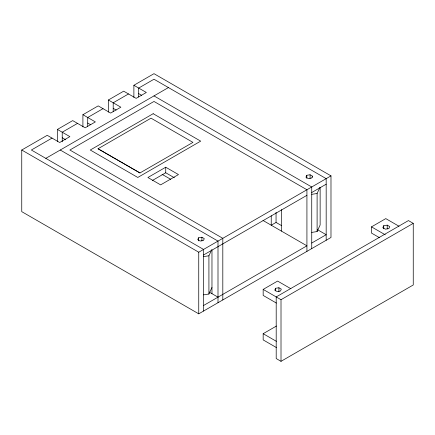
<?xml version="1.0" encoding="UTF-8"?>
<svg xmlns="http://www.w3.org/2000/svg" width="435" height="435" viewBox="0 0 435 435"><rect width="100%" height="100%" fill="white"/><g stroke="black" fill="none" stroke-linecap="round" stroke-linejoin="round"><path stroke-width="0.65" d="M311.754 232.404L317.104 231.567L317.104 193.499L319.856 187.523M317.104 231.567L320.133 224.998L320.133 187.594M198.605 237.744L197.724 239.642L200.133 241.028L203.417 240.522L204.298 238.625L201.894 237.233L198.605 237.744L198.605 240.832M203.558 294.865L208.92 294.038L208.92 255.775L211.693 249.799M208.92 294.038L211.97 287.464M306.795 175.283L305.914 177.181L308.317 178.567L311.607 178.062L312.488 176.164L310.079 174.772L306.795 175.283L306.795 178.366M275.627 288.264L274.746 290.161L277.155 291.548L280.439 291.042L281.32 289.144L278.917 287.752L275.627 288.264L275.627 290.939M383.741 225.678L382.805 227.69L385.356 229.163L388.836 228.625L389.771 226.613L387.221 225.14L383.741 225.678L383.741 228.788M139.967 172.94L98 148.781L151.021 118.173L192.955 142.386L139.967 172.94L98.098 148.765M133.882 97.44L133.882 85.282L153.99 73.673L330.986 175.865L330.986 237.483L198.746 313.831L21.75 211.644L21.75 150.021L47.219 135.318L59.677 142.511L69.872 136.623L57.415 129.434L57.415 141.592M57.415 129.434L72.71 120.604L85.168 127.798L95.363 121.909L82.906 114.715L82.906 126.873M82.906 114.715L98.196 105.884L110.659 113.078L120.854 107.195L108.391 100.001L108.391 112.159M108.391 100.001L123.687 91.171L136.144 98.364L146.339 92.476L133.882 85.282M52.031 138.096L31.374 150.021L203.558 249.434L203.558 311.052M77.522 123.382L62.227 132.213L62.227 141.81M103.008 108.663L87.718 117.493L87.718 126.416M128.499 93.949L113.203 102.78L113.203 111.703M45.811 158.356L168.427 87.565M165.735 167.214L147.889 177.513L160.635 184.87L178.48 174.571L165.735 167.214L165.735 172.771L152.495 180.411M21.75 150.021L198.746 252.213L330.986 175.865M203.558 254.992L306.925 195.315M311.737 192.536L326.174 184.201M281.717 225.705L276.051 222.437L271.239 225.216L271.239 215.787M203.558 305.495L306.925 245.818L263.006 220.463M311.737 243.04L326.174 234.704L317.561 229.729M276.404 303.075L263.17 295.43L263.17 289.405L277.606 281.07L290.841 288.709M379.559 237.727L371.501 233.073L371.501 226.858L385.785 218.615L399.02 226.254M263.17 289.405L281.01 299.704L413.25 223.356L413.25 284.979L281.01 361.327L276.198 358.549L276.198 296.926L408.438 220.578L413.25 223.356M276.404 347.554L263.17 339.909L263.17 333.694L276.453 326.027M311.754 194.331L317.104 193.499M203.558 256.606L208.92 255.775M60.247 150.021L218 241.099L218 302.716M153.99 95.901L311.737 186.979L311.737 248.597M371.501 226.858L385.318 234.835M138.694 93.617L141.636 95.314M113.203 108.337L116.145 110.033M87.718 123.051L90.659 124.747M165.735 172.771L174.424 177.784M162.037 174.31L170.765 179.345M62.227 137.764L65.756 139.804M209.191 292.075L218 297.159M263.17 333.694L276.404 341.339M387.221 225.14L387.221 228.87M326.174 240.261L326.174 178.644L153.99 79.23L138.694 88.06L138.694 96.983M312.488 176.164L312.488 177.398M310.079 174.772L310.079 178.475M306.925 251.376L306.925 189.758L153.99 101.458L69.872 150.021L222.812 238.32L222.812 299.938M281.434 209.556L281.434 231.105M281.01 299.704L281.01 361.327M278.917 287.752L278.917 291.771M276.051 212.334L276.051 222.437M211.97 249.875L211.97 293.679M201.894 237.233L201.894 240.941M198.746 252.213L198.746 313.831M153.169 113.704L90.268 150.021L137.786 177.458L200.693 141.141L153.169 113.704"/></g></svg>
